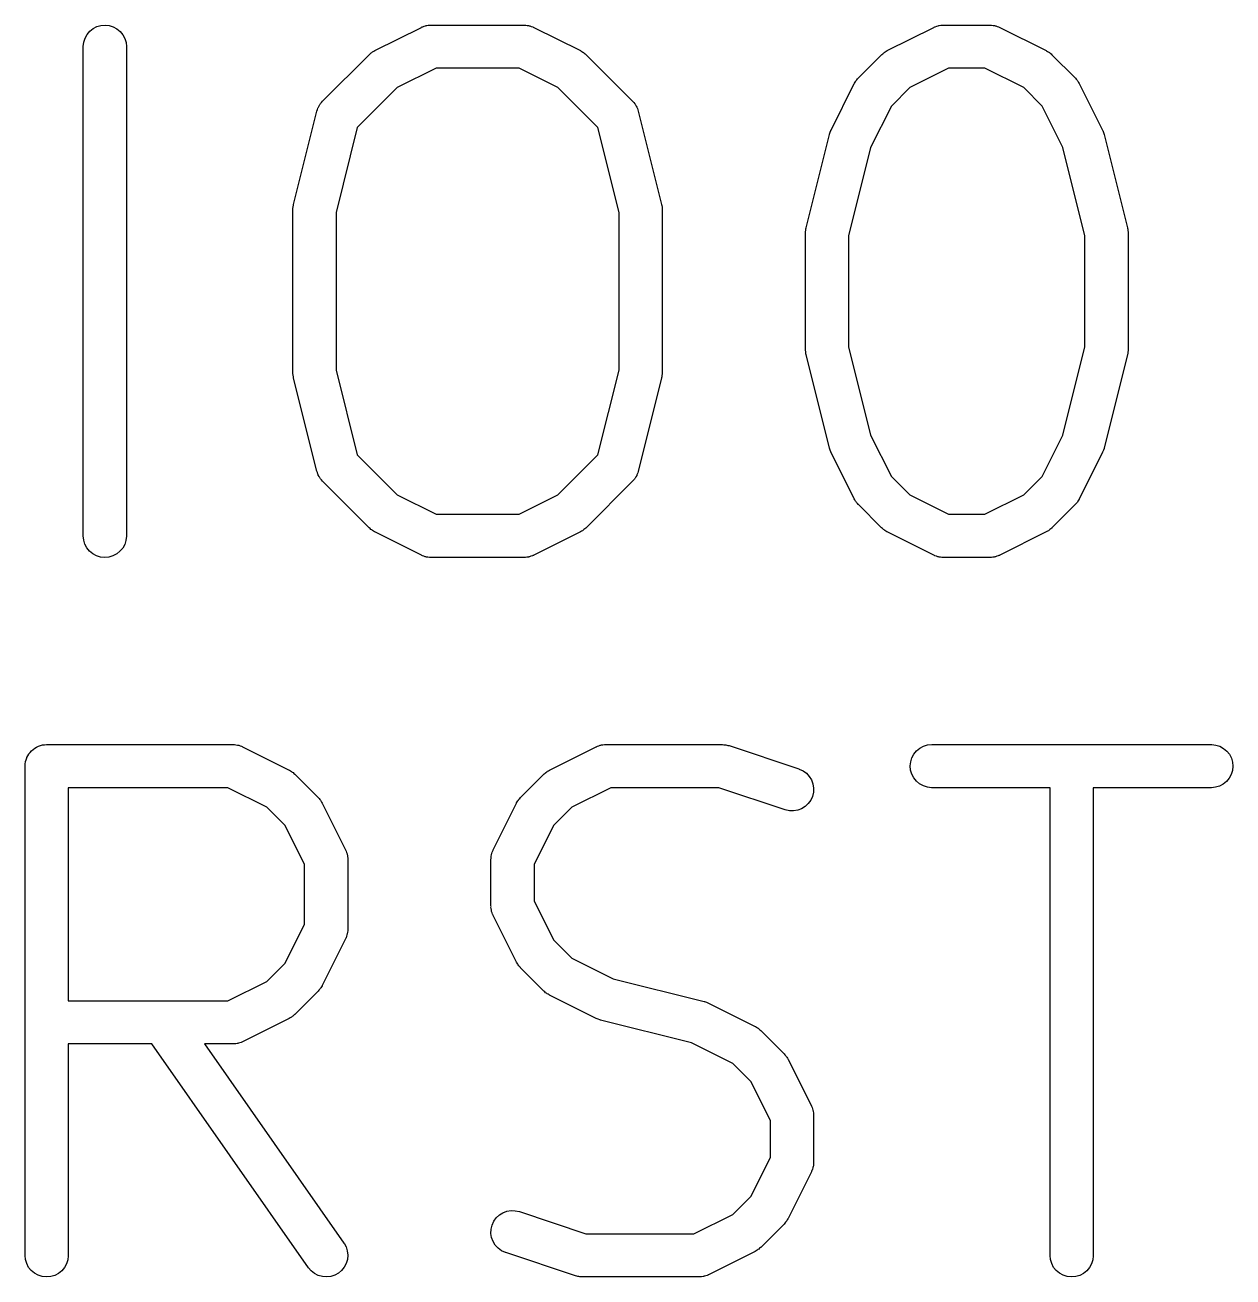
# Model space of a CAD drawing. Extents: x -1.2 to 49.3, y 2.3 to 45.6.
# Drawn here: x 20.215 to 24.412, y 16.44 to 20.79 of the extents above; entities that cross this region are included whole.
import ezdxf

# ---------------------------------------------------------------- set-up
doc = ezdxf.new("R2010")
doc.units = 0
doc.layers.add('BLACK', color=7, linetype='CONTINUOUS')

msp = doc.modelspace()

# ---------------------------------------------------------------- linework, layer by layer
at = {"layer": 'BLACK', "linetype": 'CONTINUOUS'}
for p, q in [((20.4231, 20.7445), (20.4301, 20.7573)), ((20.4301, 20.7573), (20.4395, 20.7685)), ((20.4395, 20.7685), (20.4509, 20.7777)), ((20.4509, 20.7777), (20.4639, 20.7845)), ((20.4639, 20.7845), (20.4779, 20.7886)), ((20.4779, 20.7886), (20.4925, 20.79)), ((20.4925, 20.79), (20.5071, 20.7884)), ((20.5071, 20.7884), (20.5211, 20.7841)), ((20.5211, 20.7841), (20.5339, 20.7771)), ((20.5339, 20.7771), (20.5452, 20.7678)), ((20.5452, 20.7678), (20.5545, 20.7565)), ((20.5545, 20.7565), (20.5613, 20.7435)), ((21.4299, 20.7011), (21.5918, 20.782)), ((21.5918, 20.782), (21.5927, 20.7825)), ((21.5927, 20.7825), (21.5948, 20.7833)), ((21.5948, 20.7833), (21.5968, 20.7843)), ((21.5968, 20.7843), (21.6017, 20.7858)), ((21.6017, 20.7858), (21.6065, 20.7875)), ((21.6065, 20.7875), (21.6087, 20.7879)), ((21.6087, 20.7879), (21.6108, 20.7885)), ((21.6108, 20.7885), (21.6159, 20.789)), ((21.6159, 20.789), (21.6209, 20.7898)), ((21.6209, 20.7898), (21.6231, 20.7897)), ((21.6231, 20.7897), (21.6253, 20.79)), ((21.6253, 20.79), (21.9491, 20.79)), ((21.9491, 20.79), (21.9502, 20.7899)), ((21.9502, 20.7899), (21.9524, 20.7897)), ((21.9524, 20.7897), (21.9546, 20.7898)), ((21.9546, 20.7898), (21.9596, 20.7889)), ((21.9596, 20.7889), (21.9647, 20.7883)), ((21.9647, 20.7883), (21.9668, 20.7876)), ((21.9668, 20.7876), (21.969, 20.7873)), ((21.969, 20.7873), (21.9738, 20.7854)), ((21.9738, 20.7854), (21.9787, 20.7839)), ((21.9787, 20.7839), (21.9806, 20.7828)), ((21.9806, 20.7828), (21.9827, 20.782)), ((21.9827, 20.782), (22.1446, 20.7011)), ((23.2108, 20.7011), (23.3727, 20.782)), ((23.3727, 20.782), (23.3737, 20.7825)), ((23.3737, 20.7825), (23.3758, 20.7833)), ((23.3758, 20.7833), (23.3777, 20.7843)), ((23.3777, 20.7843), (23.3826, 20.7858)), ((23.3826, 20.7858), (23.3874, 20.7875)), ((23.3874, 20.7875), (23.3896, 20.7879)), ((23.3896, 20.7879), (23.3917, 20.7885)), ((23.3917, 20.7885), (23.3968, 20.789)), ((23.3968, 20.789), (23.4019, 20.7898)), ((23.4019, 20.7898), (23.4041, 20.7897)), ((23.4041, 20.7897), (23.4063, 20.79)), ((23.4063, 20.79), (23.5682, 20.79)), ((23.5682, 20.79), (23.5692, 20.7899)), ((23.5692, 20.7899), (23.5714, 20.7897)), ((23.5714, 20.7897), (23.5736, 20.7898)), ((23.5736, 20.7898), (23.5787, 20.7889)), ((23.5787, 20.7889), (23.5838, 20.7883)), ((23.5838, 20.7883), (23.5859, 20.7876)), ((23.5859, 20.7876), (23.5881, 20.7873)), ((23.5881, 20.7873), (23.5929, 20.7854)), ((23.5929, 20.7854), (23.5977, 20.7839)), ((23.5977, 20.7839), (23.5997, 20.7828)), ((23.5997, 20.7828), (23.6017, 20.782)), ((23.6017, 20.782), (23.7636, 20.7011)), ((20.417, 20.716), (20.4186, 20.7305)), ((20.417, 20.715), (20.417, 20.716)), ((20.417, 19.015), (20.417, 20.715)), ((20.4186, 20.7305), (20.4231, 20.7445)), ((20.5613, 20.7435), (20.5656, 20.7295)), ((20.5656, 20.7295), (20.567, 20.715)), ((20.567, 20.715), (20.567, 19.015)), ((21.2485, 20.5251), (21.4104, 20.687)), ((21.4104, 20.687), (21.4111, 20.6878)), ((21.4111, 20.6878), (21.4144, 20.6904)), ((21.4144, 20.6904), (21.4175, 20.6933)), ((21.4175, 20.6933), (21.4201, 20.695)), ((21.4201, 20.695), (21.4226, 20.6969)), ((21.4226, 20.6969), (21.4263, 20.6988)), ((21.4263, 20.6988), (21.4299, 20.7011)), ((22.1446, 20.7011), (22.1455, 20.7006)), ((22.1455, 20.7006), (22.149, 20.6983)), ((22.149, 20.6983), (22.1528, 20.6963)), ((22.1528, 20.6963), (22.1552, 20.6943)), ((22.1552, 20.6943), (22.1578, 20.6926)), ((22.1578, 20.6926), (22.1608, 20.6897)), ((22.1608, 20.6897), (22.1641, 20.687)), ((22.1641, 20.687), (22.326, 20.5251)), ((23.1104, 20.6061), (23.1913, 20.687)), ((23.1913, 20.687), (23.1921, 20.6878)), ((23.1921, 20.6878), (23.1954, 20.6904)), ((23.1954, 20.6904), (23.1984, 20.6933)), ((23.1984, 20.6933), (23.2011, 20.695)), ((23.2011, 20.695), (23.2035, 20.6969)), ((23.2035, 20.6969), (23.2073, 20.6988)), ((23.2073, 20.6988), (23.2108, 20.7011)), ((23.7636, 20.7011), (23.7646, 20.7006)), ((23.7646, 20.7006), (23.7681, 20.6983)), ((23.7681, 20.6983), (23.7718, 20.6963)), ((23.7718, 20.6963), (23.7742, 20.6943)), ((23.7742, 20.6943), (23.7768, 20.6926)), ((23.7768, 20.6926), (23.7799, 20.6897)), ((23.7799, 20.6897), (23.7831, 20.687)), ((23.7831, 20.687), (23.8641, 20.6061)), ((21.643, 20.64), (21.5079, 20.5724)), ((21.9314, 20.64), (21.643, 20.64)), ((22.0666, 20.5724), (21.9314, 20.64)), ((23.424, 20.64), (23.2888, 20.5724)), ((23.5505, 20.64), (23.424, 20.64)), ((23.6857, 20.5724), (23.5505, 20.64)), ((23.0154, 20.4247), (23.0963, 20.5866)), ((23.0963, 20.5866), (23.0968, 20.5875)), ((23.0968, 20.5875), (23.0991, 20.5911)), ((23.0991, 20.5911), (23.1011, 20.5948)), ((23.1011, 20.5948), (23.1031, 20.5972)), ((23.1031, 20.5972), (23.1048, 20.5998)), ((23.1048, 20.5998), (23.1077, 20.6028)), ((23.1077, 20.6028), (23.1104, 20.6061)), ((23.8641, 20.6061), (23.8648, 20.6053)), ((23.8648, 20.6053), (23.8674, 20.602)), ((23.8674, 20.602), (23.8703, 20.599)), ((23.8703, 20.599), (23.872, 20.5963)), ((23.872, 20.5963), (23.8739, 20.5939)), ((23.8739, 20.5939), (23.8759, 20.5902)), ((23.8759, 20.5902), (23.8781, 20.5866)), ((23.8781, 20.5866), (23.9591, 20.4247)), ((21.5079, 20.5724), (21.3692, 20.4338)), ((22.2052, 20.4338), (22.0666, 20.5724)), ((23.2888, 20.5724), (23.2251, 20.5086)), ((23.7494, 20.5086), (23.6857, 20.5724)), ((21.1478, 20.1665), (21.2288, 20.4903)), ((21.2288, 20.4903), (21.229, 20.4913)), ((21.229, 20.4913), (21.2308, 20.4961)), ((21.2308, 20.4961), (21.2323, 20.5009)), ((21.2323, 20.5009), (21.2333, 20.5029)), ((21.2333, 20.5029), (21.2341, 20.505)), ((21.2341, 20.505), (21.2368, 20.5093)), ((21.2368, 20.5093), (21.2392, 20.5138)), ((21.2392, 20.5138), (21.2406, 20.5156)), ((21.2406, 20.5156), (21.2418, 20.5175)), ((21.2418, 20.5175), (21.2453, 20.5212)), ((21.2453, 20.5212), (21.2485, 20.5251)), ((22.326, 20.5251), (22.3267, 20.5244)), ((22.3267, 20.5244), (22.3299, 20.5204)), ((22.3299, 20.5204), (22.3333, 20.5166)), ((22.3333, 20.5166), (22.3344, 20.5147)), ((22.3344, 20.5147), (22.3359, 20.5129)), ((22.3359, 20.5129), (22.3382, 20.5084)), ((22.3382, 20.5084), (22.3408, 20.5041)), ((22.3408, 20.5041), (22.3416, 20.5019)), ((22.3416, 20.5019), (22.3426, 20.4999)), ((22.3426, 20.4999), (22.344, 20.4951)), ((22.344, 20.4951), (22.3457, 20.4903)), ((22.3457, 20.4903), (22.4267, 20.1665)), ((23.2251, 20.5086), (23.1532, 20.365)), ((23.8212, 20.365), (23.7494, 20.5086)), ((21.3692, 20.4338), (21.2956, 20.1391)), ((22.2789, 20.1391), (22.2052, 20.4338)), ((22.9288, 20.0855), (23.0097, 20.4093)), ((23.0097, 20.4093), (23.01, 20.4103)), ((23.01, 20.4103), (23.0101, 20.4107)), ((23.0101, 20.4107), (23.0102, 20.411)), ((23.0102, 20.411), (23.0126, 20.4175)), ((23.0126, 20.4175), (23.0151, 20.4241)), ((23.0151, 20.4241), (23.0153, 20.4244)), ((23.0153, 20.4244), (23.0154, 20.4247)), ((23.9591, 20.4247), (23.9595, 20.4237)), ((23.9595, 20.4237), (23.9597, 20.4234)), ((23.9597, 20.4234), (23.9598, 20.4231)), ((23.9598, 20.4231), (23.9622, 20.4165)), ((23.9622, 20.4165), (23.9646, 20.41)), ((23.9646, 20.41), (23.9646, 20.4097)), ((23.9646, 20.4097), (23.9648, 20.4093)), ((23.9648, 20.4093), (24.0457, 20.0855)), ((23.1532, 20.365), (23.0765, 20.0581)), ((23.898, 20.0581), (23.8212, 20.365)), ((21.1456, 20.1493), (21.1457, 20.1507)), ((21.1456, 20.1483), (21.1456, 20.1493)), ((21.1456, 19.5816), (21.1456, 20.1483)), ((21.1457, 20.152), (21.1465, 20.1579)), ((21.1457, 20.1507), (21.1457, 20.152)), ((21.1465, 20.1579), (21.1472, 20.1639)), ((21.1472, 20.1639), (21.1476, 20.1652)), ((21.1476, 20.1652), (21.1478, 20.1665)), ((22.4267, 20.1665), (22.4269, 20.1655)), ((22.4269, 20.1655), (22.4271, 20.1641)), ((22.4271, 20.1641), (22.4275, 20.1629)), ((22.4275, 20.1629), (22.4281, 20.1569)), ((22.4281, 20.1569), (22.4289, 20.151)), ((22.4289, 20.151), (22.4288, 20.1496)), ((22.4288, 20.1496), (22.4289, 20.1483)), ((22.4289, 20.1483), (22.4289, 19.5816)), ((21.2956, 20.1391), (21.2956, 19.5909)), ((22.2789, 19.5909), (22.2789, 20.1391)), ((22.9265, 20.0684), (22.9267, 20.0697)), ((22.9265, 20.0673), (22.9265, 20.0684)), ((22.9265, 19.6626), (22.9265, 20.0673)), ((22.9266, 20.071), (22.9275, 20.077)), ((22.9267, 20.0697), (22.9266, 20.071)), ((22.9275, 20.077), (22.9282, 20.0829)), ((22.9282, 20.0829), (22.9286, 20.0842)), ((22.9286, 20.0842), (22.9288, 20.0855)), ((23.0765, 20.0581), (23.0765, 19.6718)), ((23.898, 19.6718), (23.898, 20.0581)), ((24.0457, 20.0855), (24.046, 20.0845)), ((24.046, 20.0845), (24.0461, 20.0832)), ((24.0461, 20.0832), (24.0465, 20.0819)), ((24.0465, 20.0819), (24.0471, 20.0759)), ((24.0471, 20.0759), (24.0479, 20.07)), ((24.0479, 20.07), (24.0478, 20.0687)), ((24.0478, 20.0687), (24.048, 20.0673)), ((24.048, 20.0673), (24.048, 19.6626)), ((22.9267, 19.6612), (22.9265, 19.6626)), ((23.0765, 19.6718), (23.1532, 19.3649)), ((23.8212, 19.3649), (23.898, 19.6718)), ((24.048, 19.6626), (24.0479, 19.6615)), ((22.9266, 19.6599), (22.9267, 19.6612)), ((22.9274, 19.654), (22.9266, 19.6599)), ((22.928, 19.648), (22.9274, 19.654)), ((22.9283, 19.6467), (22.928, 19.648)), ((22.9285, 19.6454), (22.9283, 19.6467)), ((22.9288, 19.6444), (22.9285, 19.6454)), ((23.0097, 19.3206), (22.9288, 19.6444)), ((24.0457, 19.6444), (23.9648, 19.3206)), ((24.0459, 19.6457), (24.0457, 19.6444)), ((24.0463, 19.647), (24.0459, 19.6457)), ((24.047, 19.6529), (24.0463, 19.647)), ((24.0479, 19.6589), (24.047, 19.6529)), ((24.0479, 19.6615), (24.0478, 19.6602)), ((24.0478, 19.6602), (24.0479, 19.6589)), ((21.1457, 19.5803), (21.1456, 19.5816)), ((21.1456, 19.579), (21.1457, 19.5803)), ((21.1464, 19.573), (21.1456, 19.579)), ((21.2956, 19.5909), (21.3692, 19.2962)), ((22.2052, 19.2962), (22.2789, 19.5909)), ((22.4288, 19.5779), (22.4279, 19.572)), ((22.4289, 19.5806), (22.4287, 19.5792)), ((22.4287, 19.5792), (22.4288, 19.5779)), ((22.4289, 19.5816), (22.4289, 19.5806)), ((21.147, 19.5671), (21.1464, 19.573)), ((21.1474, 19.5658), (21.147, 19.5671)), ((21.1476, 19.5644), (21.1474, 19.5658)), ((21.1478, 19.5634), (21.1476, 19.5644)), ((21.2288, 19.2396), (21.1478, 19.5634)), ((22.4267, 19.5634), (22.3457, 19.2396)), ((22.4269, 19.5648), (22.4267, 19.5634)), ((22.4273, 19.566), (22.4269, 19.5648)), ((22.4279, 19.572), (22.4273, 19.566)), ((23.1532, 19.3649), (23.2251, 19.2213)), ((23.7494, 19.2213), (23.8212, 19.3649)), ((23.0098, 19.3202), (23.0097, 19.3206)), ((23.0099, 19.3199), (23.0098, 19.3202)), ((23.0123, 19.3134), (23.0099, 19.3199)), ((23.9643, 19.3189), (23.9618, 19.3124)), ((23.9644, 19.3192), (23.9643, 19.3189)), ((23.9645, 19.3196), (23.9644, 19.3192)), ((23.9648, 19.3206), (23.9645, 19.3196)), ((21.3692, 19.2962), (21.5079, 19.1575)), ((22.0666, 19.1575), (22.2052, 19.2962)), ((23.0146, 19.3068), (23.0123, 19.3134)), ((23.0148, 19.3065), (23.0146, 19.3068)), ((23.0149, 19.3062), (23.0148, 19.3065)), ((23.0154, 19.3052), (23.0149, 19.3062)), ((23.0963, 19.1433), (23.0154, 19.3052)), ((23.9591, 19.3052), (23.8781, 19.1433)), ((23.9592, 19.3055), (23.9591, 19.3052)), ((23.9594, 19.3058), (23.9592, 19.3055)), ((23.9618, 19.3124), (23.9594, 19.3058)), ((21.2305, 19.2348), (21.2288, 19.2396)), ((21.2319, 19.23), (21.2305, 19.2348)), ((21.2329, 19.228), (21.2319, 19.23)), ((21.2337, 19.2258), (21.2329, 19.228)), ((22.3411, 19.227), (22.3403, 19.2249)), ((22.3422, 19.229), (22.3411, 19.227)), ((22.3437, 19.2338), (22.3422, 19.229)), ((22.3455, 19.2386), (22.3437, 19.2338)), ((22.3457, 19.2396), (22.3455, 19.2386)), ((21.2363, 19.2215), (21.2337, 19.2258)), ((21.2386, 19.217), (21.2363, 19.2215)), ((21.24, 19.2152), (21.2386, 19.217)), ((21.2412, 19.2133), (21.24, 19.2152)), ((21.2446, 19.2095), (21.2412, 19.2133)), ((21.2478, 19.2055), (21.2446, 19.2095)), ((21.2485, 19.2048), (21.2478, 19.2055)), ((21.4104, 19.0429), (21.2485, 19.2048)), ((22.326, 19.2048), (22.1641, 19.0429)), ((22.3292, 19.2087), (22.326, 19.2048)), ((22.3327, 19.2124), (22.3292, 19.2087)), ((22.3338, 19.2143), (22.3327, 19.2124)), ((22.3353, 19.2161), (22.3338, 19.2143)), ((22.3377, 19.2206), (22.3353, 19.2161)), ((22.3403, 19.2249), (22.3377, 19.2206)), ((23.2251, 19.2213), (23.2888, 19.1575)), ((23.6857, 19.1575), (23.7494, 19.2213)), ((21.5079, 19.1575), (21.643, 19.09)), ((21.9314, 19.09), (22.0666, 19.1575)), ((23.0986, 19.1397), (23.0963, 19.1433)), ((23.2888, 19.1575), (23.424, 19.09)), ((23.5505, 19.09), (23.6857, 19.1575)), ((23.8777, 19.1424), (23.8754, 19.1389)), ((23.8781, 19.1433), (23.8777, 19.1424)), ((23.1005, 19.136), (23.0986, 19.1397)), ((23.1025, 19.1336), (23.1005, 19.136)), ((23.1041, 19.1309), (23.1025, 19.1336)), ((23.107, 19.1279), (23.1041, 19.1309)), ((23.1097, 19.1246), (23.107, 19.1279)), ((23.1104, 19.1238), (23.1097, 19.1246)), ((23.1913, 19.0429), (23.1104, 19.1238)), ((23.8641, 19.1238), (23.7831, 19.0429)), ((23.8668, 19.1271), (23.8641, 19.1238)), ((23.8697, 19.1301), (23.8668, 19.1271)), ((23.8714, 19.1327), (23.8697, 19.1301)), ((23.8734, 19.1351), (23.8714, 19.1327)), ((23.8754, 19.1389), (23.8734, 19.1351)), ((21.643, 19.09), (21.9314, 19.09)), ((23.424, 19.09), (23.5505, 19.09)), ((20.4184, 19.0004), (20.417, 19.015)), ((20.567, 19.0139), (20.5654, 18.9994)), ((20.567, 19.015), (20.567, 19.0139)), ((21.4137, 19.0402), (21.4104, 19.0429)), ((21.4167, 19.0373), (21.4137, 19.0402)), ((21.4193, 19.0356), (21.4167, 19.0373)), ((21.4217, 19.0336), (21.4193, 19.0356)), ((21.4254, 19.0316), (21.4217, 19.0336)), ((21.429, 19.0293), (21.4254, 19.0316)), ((21.4299, 19.0288), (21.429, 19.0293)), ((21.5918, 18.9479), (21.4299, 19.0288)), ((22.1446, 19.0288), (21.9827, 18.9479)), ((22.1482, 19.0311), (22.1446, 19.0288)), ((22.1519, 19.033), (22.1482, 19.0311)), ((22.1543, 19.035), (22.1519, 19.033)), ((22.157, 19.0366), (22.1543, 19.035)), ((22.16, 19.0395), (22.157, 19.0366)), ((22.1633, 19.0421), (22.16, 19.0395)), ((22.1641, 19.0429), (22.1633, 19.0421)), ((23.1946, 19.0402), (23.1913, 19.0429)), ((23.1976, 19.0373), (23.1946, 19.0402)), ((23.2002, 19.0356), (23.1976, 19.0373)), ((23.2027, 19.0336), (23.2002, 19.0356)), ((23.2064, 19.0316), (23.2027, 19.0336)), ((23.2099, 19.0293), (23.2064, 19.0316)), ((23.2108, 19.0288), (23.2099, 19.0293)), ((23.3727, 18.9479), (23.2108, 19.0288)), ((23.7636, 19.0288), (23.6017, 18.9479)), ((23.7672, 19.0311), (23.7636, 19.0288)), ((23.7709, 19.033), (23.7672, 19.0311)), ((23.7734, 19.035), (23.7709, 19.033)), ((23.776, 19.0366), (23.7734, 19.035)), ((23.7791, 19.0395), (23.776, 19.0366)), ((23.7824, 19.0421), (23.7791, 19.0395)), ((23.7831, 19.0429), (23.7824, 19.0421)), ((20.4227, 18.9864), (20.4184, 19.0004)), ((20.4295, 18.9734), (20.4227, 18.9864)), ((20.4388, 18.9621), (20.4295, 18.9734)), ((20.5539, 18.9726), (20.5445, 18.9614)), ((20.5609, 18.9854), (20.5539, 18.9726)), ((20.5654, 18.9994), (20.5609, 18.9854)), ((20.4501, 18.9528), (20.4388, 18.9621)), ((20.4629, 18.9458), (20.4501, 18.9528)), ((20.4769, 18.9415), (20.4629, 18.9458)), ((20.4915, 18.94), (20.4769, 18.9415)), ((20.5061, 18.9413), (20.4915, 18.94)), ((20.5201, 18.9454), (20.5061, 18.9413)), ((20.5331, 18.9522), (20.5201, 18.9454)), ((20.5445, 18.9614), (20.5331, 18.9522)), ((21.5939, 18.9471), (21.5918, 18.9479)), ((21.5958, 18.946), (21.5939, 18.9471)), ((21.6007, 18.9445), (21.5958, 18.946)), ((21.6055, 18.9426), (21.6007, 18.9445)), ((21.6076, 18.9423), (21.6055, 18.9426)), ((21.6097, 18.9416), (21.6076, 18.9423)), ((21.6148, 18.941), (21.6097, 18.9416)), ((21.6199, 18.9402), (21.6148, 18.941)), ((21.6221, 18.9402), (21.6199, 18.9402)), ((21.6243, 18.94), (21.6221, 18.9402)), ((21.6253, 18.94), (21.6243, 18.94)), ((21.9491, 18.94), (21.6253, 18.94)), ((21.9513, 18.9402), (21.9491, 18.94)), ((21.9535, 18.9401), (21.9513, 18.9402)), ((21.9586, 18.9409), (21.9535, 18.9401)), ((21.9637, 18.9414), (21.9586, 18.9409)), ((21.9658, 18.942), (21.9637, 18.9414)), ((21.968, 18.9424), (21.9658, 18.942)), ((21.9728, 18.9441), (21.968, 18.9424)), ((21.9777, 18.9456), (21.9728, 18.9441)), ((21.9797, 18.9466), (21.9777, 18.9456)), ((21.9817, 18.9474), (21.9797, 18.9466)), ((21.9827, 18.9479), (21.9817, 18.9474)), ((23.3748, 18.9471), (23.3727, 18.9479)), ((23.3767, 18.946), (23.3748, 18.9471)), ((23.3816, 18.9445), (23.3767, 18.946)), ((23.3864, 18.9426), (23.3816, 18.9445)), ((23.3886, 18.9423), (23.3864, 18.9426)), ((23.3907, 18.9416), (23.3886, 18.9423)), ((23.3958, 18.941), (23.3907, 18.9416)), ((23.4008, 18.9402), (23.3958, 18.941)), ((23.403, 18.9402), (23.4008, 18.9402)), ((23.4052, 18.94), (23.403, 18.9402)), ((23.4063, 18.94), (23.4052, 18.94)), ((23.5682, 18.94), (23.4063, 18.94)), ((23.5704, 18.9402), (23.5682, 18.94)), ((23.5726, 18.9401), (23.5704, 18.9402)), ((23.5777, 18.9409), (23.5726, 18.9401)), ((23.5828, 18.9414), (23.5777, 18.9409)), ((23.5849, 18.942), (23.5828, 18.9414)), ((23.5871, 18.9424), (23.5849, 18.942)), ((23.5919, 18.9441), (23.5871, 18.9424)), ((23.5968, 18.9456), (23.5919, 18.9441)), ((23.5987, 18.9466), (23.5968, 18.9456)), ((23.6008, 18.9474), (23.5987, 18.9466)), ((23.6017, 18.9479), (23.6008, 18.9474)), ((20.2371, 18.2685), (20.2426, 18.2729)), ((20.2426, 18.2729), (20.2481, 18.2774)), ((20.2481, 18.2774), (20.2483, 18.2775)), ((20.2483, 18.2775), (20.2486, 18.2777)), ((20.2486, 18.2777), (20.2548, 18.281)), ((20.2548, 18.281), (20.261, 18.2843)), ((20.261, 18.2843), (20.2613, 18.2844)), ((20.2613, 18.2844), (20.2615, 18.2845)), ((20.2615, 18.2845), (20.2683, 18.2865)), ((20.2683, 18.2865), (20.2751, 18.2885)), ((20.2751, 18.2885), (20.2753, 18.2886)), ((20.2753, 18.2886), (20.2756, 18.2886)), ((20.2756, 18.2886), (20.2826, 18.2893)), ((20.2826, 18.2893), (20.2896, 18.29)), ((20.2896, 18.29), (20.9372, 18.29)), ((20.9372, 18.29), (20.9383, 18.2899)), ((20.9383, 18.2899), (20.9405, 18.2897)), ((20.9405, 18.2897), (20.9427, 18.2898)), ((20.9427, 18.2898), (20.9477, 18.2889)), ((20.9477, 18.2889), (20.9528, 18.2883)), ((20.9528, 18.2883), (20.9549, 18.2876)), ((20.9549, 18.2876), (20.9571, 18.2873)), ((20.9571, 18.2873), (20.9619, 18.2854)), ((20.9619, 18.2854), (20.9668, 18.2839)), ((20.9668, 18.2839), (20.9687, 18.2828)), ((20.9687, 18.2828), (20.9708, 18.282)), ((20.9708, 18.282), (21.1327, 18.2011)), ((22.037, 18.2011), (22.1989, 18.282)), ((22.1989, 18.282), (22.1999, 18.2825)), ((22.1999, 18.2825), (22.2019, 18.2833)), ((22.2019, 18.2833), (22.2039, 18.2843)), ((22.2039, 18.2843), (22.2088, 18.2858)), ((22.2088, 18.2858), (22.2136, 18.2875)), ((22.2136, 18.2875), (22.2158, 18.2879)), ((22.2158, 18.2879), (22.2179, 18.2885)), ((22.2179, 18.2885), (22.223, 18.289)), ((22.223, 18.289), (22.2281, 18.2898)), ((22.2281, 18.2898), (22.2303, 18.2897)), ((22.2303, 18.2897), (22.2325, 18.29)), ((22.2325, 18.29), (22.6372, 18.29)), ((22.6372, 18.29), (22.6383, 18.2899)), ((22.6383, 18.2899), (22.6425, 18.2895)), ((22.6425, 18.2895), (22.6467, 18.2894)), ((22.6467, 18.2894), (22.6497, 18.2887)), ((22.6497, 18.2887), (22.6528, 18.2883)), ((22.6528, 18.2883), (22.6568, 18.287)), ((22.6568, 18.287), (22.661, 18.2861)), ((22.661, 18.2861), (22.9038, 18.2052)), ((23.313, 18.2682), (23.3243, 18.2774)), ((23.3243, 18.2774), (23.3372, 18.2843)), ((23.3372, 18.2843), (23.3512, 18.2885)), ((23.3512, 18.2885), (23.3658, 18.29)), ((23.3658, 18.29), (24.3372, 18.29)), ((24.3372, 18.29), (24.3383, 18.2899)), ((24.3383, 18.2899), (24.3528, 18.2883)), ((24.3528, 18.2883), (24.3668, 18.2839)), ((24.3668, 18.2839), (24.3796, 18.2768)), ((24.3796, 18.2768), (24.3908, 18.2674)), ((20.2154, 18.2231), (20.2162, 18.23)), ((20.2162, 18.2303), (20.2163, 18.2305)), ((20.2162, 18.23), (20.2162, 18.2303)), ((20.2163, 18.2305), (20.2184, 18.2372)), ((20.2184, 18.2372), (20.2205, 18.244)), ((20.2205, 18.244), (20.2206, 18.2442)), ((20.2206, 18.2442), (20.2207, 18.2445)), ((20.2207, 18.2445), (20.2241, 18.2507)), ((20.2241, 18.2507), (20.2274, 18.2569)), ((20.2274, 18.2569), (20.2276, 18.2571)), ((20.2276, 18.2571), (20.2277, 18.2573)), ((20.2277, 18.2573), (20.2323, 18.2628)), ((20.2323, 18.2628), (20.2368, 18.2682)), ((20.2368, 18.2682), (20.237, 18.2683)), ((20.237, 18.2683), (20.2371, 18.2685)), ((23.2908, 18.2155), (23.2923, 18.23)), ((23.2923, 18.23), (23.2967, 18.244)), ((23.2967, 18.244), (23.3036, 18.2569)), ((23.3036, 18.2569), (23.313, 18.2682)), ((24.3908, 18.2674), (24.4, 18.256)), ((24.4, 18.256), (24.4068, 18.243)), ((24.4068, 18.243), (24.4109, 18.229)), ((24.4109, 18.229), (24.4122, 18.2144)), ((20.2146, 18.216), (20.2154, 18.2231)), ((20.2146, 18.2155), (20.2146, 18.216)), ((20.2146, 18.215), (20.2146, 18.2155)), ((20.2146, 18.2155), (20.2146, 18.2155)), ((20.2146, 18.2155), (20.2146, 18.2155)), ((20.2146, 16.515), (20.2146, 18.215)), ((21.1327, 18.2011), (21.1336, 18.2006)), ((21.1336, 18.2006), (21.1371, 18.1983)), ((21.1371, 18.1983), (21.1409, 18.1963)), ((21.1409, 18.1963), (21.1433, 18.1943)), ((21.1433, 18.1943), (21.1459, 18.1926)), ((21.1459, 18.1926), (21.1489, 18.1897)), ((21.1489, 18.1897), (21.1522, 18.187)), ((21.1522, 18.187), (21.2331, 18.1061)), ((21.9366, 18.1061), (22.0175, 18.187)), ((22.0175, 18.187), (22.0183, 18.1878)), ((22.0183, 18.1878), (22.0216, 18.1904)), ((22.0216, 18.1904), (22.0246, 18.1933)), ((22.0246, 18.1933), (22.0273, 18.195)), ((22.0273, 18.195), (22.0297, 18.1969)), ((22.0297, 18.1969), (22.0335, 18.1988)), ((22.0335, 18.1988), (22.037, 18.2011)), ((22.9038, 18.2052), (22.9048, 18.2048)), ((22.9048, 18.2048), (22.9181, 18.1987)), ((22.9181, 18.1987), (22.9299, 18.1901)), ((22.9299, 18.1901), (22.9399, 18.1793)), ((23.2921, 18.2009), (23.2908, 18.2155)), ((23.2963, 18.1869), (23.2921, 18.2009)), ((23.3031, 18.1739), (23.2963, 18.1869)), ((24.4064, 18.1859), (24.3994, 18.173)), ((24.4107, 18.1999), (24.4064, 18.1859)), ((24.4122, 18.2144), (24.4107, 18.1999)), ((20.3646, 18.14), (20.3646, 17.3995)), ((20.9195, 18.14), (20.3646, 18.14)), ((21.0547, 18.0724), (20.9195, 18.14)), ((22.2502, 18.14), (22.115, 18.0724)), ((22.6251, 18.14), (22.2502, 18.14)), ((22.8564, 18.0628), (22.6251, 18.14)), ((22.9399, 18.1793), (22.9475, 18.1668)), ((22.9475, 18.1668), (22.9526, 18.1531)), ((22.9526, 18.1531), (22.955, 18.1387)), ((23.3122, 18.1625), (23.3031, 18.1739)), ((23.3234, 18.1531), (23.3122, 18.1625)), ((23.3363, 18.146), (23.3234, 18.1531)), ((23.3502, 18.1416), (23.3363, 18.146)), ((23.3648, 18.14), (23.3502, 18.1416)), ((23.3658, 18.14), (23.3648, 18.14)), ((23.7765, 18.14), (23.3658, 18.14)), ((23.7765, 16.515), (23.7765, 18.14)), ((24.3372, 18.14), (23.9265, 18.14)), ((23.9265, 18.14), (23.9265, 16.515)), ((24.3518, 18.1414), (24.3372, 18.14)), ((24.3658, 18.1456), (24.3518, 18.1414)), ((24.3787, 18.1525), (24.3658, 18.1456)), ((24.3901, 18.1617), (24.3787, 18.1525)), ((24.3994, 18.173), (24.3901, 18.1617)), ((21.2331, 18.1061), (21.2339, 18.1053)), ((21.2339, 18.1053), (21.2365, 18.102)), ((21.2365, 18.102), (21.2394, 18.099)), ((21.2394, 18.099), (21.241, 18.0963)), ((21.241, 18.0963), (21.243, 18.0939)), ((21.9273, 18.0948), (21.9293, 18.0972)), ((21.9293, 18.0972), (21.931, 18.0998)), ((21.931, 18.0998), (21.9339, 18.1028)), ((21.9339, 18.1028), (21.9366, 18.1061)), ((22.945, 18.0965), (22.9365, 18.0846)), ((22.9511, 18.1098), (22.945, 18.0965)), ((22.9544, 18.124), (22.9511, 18.1098)), ((22.955, 18.1387), (22.9544, 18.124)), ((21.1185, 18.0086), (21.0547, 18.0724)), ((21.243, 18.0939), (21.2449, 18.0902)), ((21.2449, 18.0902), (21.2472, 18.0866)), ((21.2472, 18.0866), (21.3281, 17.9247)), ((21.8416, 17.9247), (21.9225, 18.0866)), ((21.9225, 18.0866), (21.923, 18.0875)), ((21.923, 18.0875), (21.9253, 18.0911)), ((21.9253, 18.0911), (21.9273, 18.0948)), ((22.115, 18.0724), (22.0513, 18.0086)), ((22.8706, 18.0596), (22.8564, 18.0628)), ((22.8853, 18.0592), (22.8706, 18.0596)), ((22.8997, 18.0616), (22.8853, 18.0592)), ((22.9134, 18.0668), (22.8997, 18.0616)), ((22.9258, 18.0746), (22.9134, 18.0668)), ((22.9365, 18.0846), (22.9258, 18.0746)), ((21.186, 17.8734), (21.1185, 18.0086)), ((22.0513, 18.0086), (21.9837, 17.8734)), ((21.3281, 17.9247), (21.3286, 17.9237)), ((21.3286, 17.9237), (21.3294, 17.9217)), ((21.8397, 17.9207), (21.8408, 17.9226)), ((21.8408, 17.9226), (21.8416, 17.9247)), ((21.3294, 17.9217), (21.3304, 17.9197)), ((21.3304, 17.9197), (21.3319, 17.9148)), ((21.3319, 17.9148), (21.3336, 17.91)), ((21.3336, 17.91), (21.334, 17.9078)), ((21.334, 17.9078), (21.3346, 17.9057)), ((21.3346, 17.9057), (21.3351, 17.9006)), ((21.3351, 17.9006), (21.3359, 17.8955)), ((21.3359, 17.8955), (21.3358, 17.8933)), ((21.3358, 17.8933), (21.336, 17.8911)), ((21.336, 17.8911), (21.336, 17.6483)), ((21.8337, 17.8922), (21.8339, 17.8944)), ((21.8337, 17.8911), (21.8337, 17.8922)), ((21.8337, 17.7292), (21.8337, 17.8911)), ((21.8339, 17.8966), (21.8347, 17.9016)), ((21.8339, 17.8944), (21.8339, 17.8966)), ((21.8347, 17.9016), (21.8353, 17.9067)), ((21.8353, 17.9067), (21.836, 17.9088)), ((21.836, 17.9088), (21.8363, 17.911)), ((21.8363, 17.911), (21.8382, 17.9158)), ((21.8382, 17.9158), (21.8397, 17.9207)), ((21.186, 17.666), (21.186, 17.8734)), ((21.9837, 17.8734), (21.9837, 17.7469)), ((21.8339, 17.727), (21.8337, 17.7292)), ((21.8338, 17.7248), (21.8339, 17.727)), ((21.8346, 17.7198), (21.8338, 17.7248)), ((21.8351, 17.7147), (21.8346, 17.7198)), ((21.8357, 17.7126), (21.8351, 17.7147)), ((21.8361, 17.7104), (21.8357, 17.7126)), ((21.8378, 17.7056), (21.8361, 17.7104)), ((21.8393, 17.7007), (21.8378, 17.7056)), ((21.9837, 17.7469), (22.0513, 17.6118)), ((21.1185, 17.5308), (21.186, 17.666)), ((21.8404, 17.6987), (21.8393, 17.7007)), ((21.8411, 17.6966), (21.8404, 17.6987)), ((21.8416, 17.6957), (21.8411, 17.6966)), ((21.9225, 17.5338), (21.8416, 17.6957)), ((21.33, 17.6187), (21.3289, 17.6168)), ((21.3315, 17.6236), (21.33, 17.6187)), ((21.3334, 17.6284), (21.3315, 17.6236)), ((21.3337, 17.6306), (21.3334, 17.6284)), ((21.3344, 17.6327), (21.3337, 17.6306)), ((21.335, 17.6378), (21.3344, 17.6327)), ((21.3358, 17.6428), (21.335, 17.6378)), ((21.336, 17.6472), (21.3358, 17.645)), ((21.3358, 17.645), (21.3358, 17.6428)), ((21.336, 17.6483), (21.336, 17.6472)), ((21.3281, 17.6147), (21.2472, 17.4528)), ((21.3289, 17.6168), (21.3281, 17.6147)), ((22.0513, 17.6118), (22.115, 17.548)), ((21.0547, 17.4671), (21.1185, 17.5308)), ((21.9248, 17.5302), (21.9225, 17.5338)), ((22.115, 17.548), (22.2587, 17.4762)), ((21.9267, 17.5265), (21.9248, 17.5302)), ((21.9287, 17.524), (21.9267, 17.5265)), ((21.9303, 17.5214), (21.9287, 17.524)), ((21.9332, 17.5183), (21.9303, 17.5214)), ((21.9358, 17.515), (21.9332, 17.5183)), ((21.9366, 17.5143), (21.9358, 17.515)), ((22.0175, 17.4333), (21.9366, 17.5143)), ((20.9195, 17.3995), (21.0547, 17.4671)), ((21.2424, 17.4447), (21.2404, 17.4422)), ((21.2444, 17.4484), (21.2424, 17.4447)), ((21.2467, 17.4519), (21.2444, 17.4484)), ((21.2472, 17.4528), (21.2467, 17.4519)), ((22.2587, 17.4762), (22.5745, 17.3972)), ((21.2331, 17.4333), (21.1522, 17.3524)), ((21.2358, 17.4366), (21.2331, 17.4333)), ((21.2387, 17.4396), (21.2358, 17.4366)), ((21.2404, 17.4422), (21.2387, 17.4396)), ((22.0208, 17.4307), (22.0175, 17.4333)), ((22.0238, 17.4277), (22.0208, 17.4307)), ((22.0264, 17.426), (22.0238, 17.4277)), ((22.0288, 17.4241), (22.0264, 17.426)), ((22.0326, 17.4221), (22.0288, 17.4241)), ((22.0361, 17.4198), (22.0326, 17.4221)), ((22.037, 17.4193), (22.0361, 17.4198)), ((22.1989, 17.3383), (22.037, 17.4193)), ((20.3646, 17.3995), (20.9195, 17.3995)), ((22.5745, 17.3972), (22.5755, 17.397)), ((22.5755, 17.397), (22.5758, 17.3969)), ((22.5758, 17.3969), (22.5762, 17.3968)), ((22.5762, 17.3968), (22.5827, 17.3943)), ((22.5827, 17.3943), (22.5892, 17.3919)), ((22.5892, 17.3919), (22.5895, 17.3917)), ((22.5895, 17.3917), (22.5898, 17.3916)), ((22.5898, 17.3916), (22.7517, 17.3106)), ((21.1327, 17.3383), (20.9708, 17.2574)), ((21.1363, 17.3406), (21.1327, 17.3383)), ((21.14, 17.3425), (21.1363, 17.3406)), ((21.1424, 17.3445), (21.14, 17.3425)), ((21.1451, 17.3461), (21.1424, 17.3445)), ((21.1481, 17.349), (21.1451, 17.3461)), ((21.1514, 17.3517), (21.1481, 17.349)), ((21.1522, 17.3524), (21.1514, 17.3517)), ((22.1993, 17.3382), (22.1989, 17.3383)), ((22.1996, 17.338), (22.1993, 17.3382)), ((22.2061, 17.3356), (22.1996, 17.338)), ((22.2126, 17.3331), (22.2061, 17.3356)), ((22.2129, 17.3331), (22.2126, 17.3331)), ((22.2133, 17.3329), (22.2129, 17.3331)), ((22.2143, 17.3327), (22.2133, 17.3329)), ((22.5301, 17.2537), (22.2143, 17.3327)), ((22.7517, 17.3106), (22.7527, 17.3101)), ((22.7527, 17.3101), (22.7562, 17.3078)), ((22.7562, 17.3078), (22.7599, 17.3058)), ((22.7599, 17.3058), (22.7623, 17.3039)), ((22.7623, 17.3039), (22.7649, 17.3022)), ((22.7649, 17.3022), (22.768, 17.2992)), ((22.768, 17.2992), (22.7712, 17.2966)), ((22.7712, 17.2966), (22.8522, 17.2156)), ((20.6553, 17.2495), (20.3646, 17.2495)), ((20.3646, 17.2495), (20.3646, 16.515)), ((21.1996, 16.4719), (20.6553, 17.2495)), ((20.9372, 17.2495), (20.8384, 17.2495)), ((20.8384, 17.2495), (21.3225, 16.558)), ((20.9394, 17.2497), (20.9372, 17.2495)), ((20.9416, 17.2496), (20.9394, 17.2497)), ((20.9467, 17.2504), (20.9416, 17.2496)), ((20.9518, 17.2509), (20.9467, 17.2504)), ((20.9539, 17.2515), (20.9518, 17.2509)), ((20.9561, 17.2519), (20.9539, 17.2515)), ((20.9609, 17.2537), (20.9561, 17.2519)), ((20.9658, 17.2551), (20.9609, 17.2537)), ((20.9678, 17.2562), (20.9658, 17.2551)), ((20.9698, 17.2569), (20.9678, 17.2562)), ((20.9708, 17.2574), (20.9698, 17.2569)), ((22.6738, 17.1819), (22.5301, 17.2537)), ((22.8522, 17.2156), (22.8529, 17.2149)), ((22.8529, 17.2149), (22.8555, 17.2116)), ((22.8555, 17.2116), (22.8584, 17.2085)), ((22.8584, 17.2085), (22.8601, 17.2059)), ((22.8601, 17.2059), (22.862, 17.2034)), ((22.862, 17.2034), (22.864, 17.1997)), ((22.864, 17.1997), (22.8662, 17.1961)), ((22.8662, 17.1961), (22.9472, 17.0342)), ((22.7375, 17.1181), (22.6738, 17.1819)), ((22.8051, 16.983), (22.7375, 17.1181)), ((22.9472, 17.0342), (22.9476, 17.0333)), ((22.9476, 17.0333), (22.9484, 17.0312)), ((22.9484, 17.0312), (22.9494, 17.0292)), ((22.9494, 17.0292), (22.9509, 17.0243)), ((22.9509, 17.0243), (22.9527, 17.0195)), ((22.9527, 17.0195), (22.953, 17.0173)), ((22.953, 17.0173), (22.9537, 17.0152)), ((22.9537, 17.0152), (22.9542, 17.0101)), ((22.9542, 17.0101), (22.955, 17.0051)), ((22.8051, 16.8565), (22.8051, 16.983)), ((22.955, 17.0051), (22.9549, 17.0029)), ((22.9549, 17.0029), (22.9551, 17.0007)), ((22.9551, 17.0007), (22.9551, 16.8388)), ((22.7375, 16.7213), (22.8051, 16.8565)), ((22.9551, 16.8377), (22.9548, 16.8355)), ((22.9548, 16.8355), (22.9549, 16.8333)), ((22.9551, 16.8388), (22.9551, 16.8377)), ((22.9472, 16.8052), (22.8662, 16.6433)), ((22.948, 16.8073), (22.9472, 16.8052)), ((22.949, 16.8092), (22.948, 16.8073)), ((22.9506, 16.8141), (22.949, 16.8092)), ((22.9524, 16.8189), (22.9506, 16.8141)), ((22.9528, 16.8211), (22.9524, 16.8189)), ((22.9535, 16.8232), (22.9528, 16.8211)), ((22.954, 16.8283), (22.9535, 16.8232)), ((22.9549, 16.8333), (22.954, 16.8283)), ((22.6738, 16.6575), (22.7375, 16.7213)), ((21.8629, 16.6554), (21.8754, 16.6631)), ((21.8754, 16.6631), (21.889, 16.6683)), ((21.889, 16.6683), (21.9035, 16.6707)), ((21.9035, 16.6707), (21.9181, 16.6703)), ((21.9181, 16.6703), (21.9324, 16.6671)), ((21.9324, 16.6671), (22.1637, 16.59)), ((21.8343, 16.6059), (21.8377, 16.6201)), ((21.8377, 16.6201), (21.8437, 16.6334)), ((21.8437, 16.6334), (21.8523, 16.6453)), ((21.8523, 16.6453), (21.8629, 16.6554)), ((22.5386, 16.59), (22.6738, 16.6575)), ((22.8522, 16.6238), (22.7712, 16.5429)), ((22.8549, 16.6271), (22.8522, 16.6238)), ((22.8578, 16.6301), (22.8549, 16.6271)), ((22.8595, 16.6327), (22.8578, 16.6301)), ((22.8615, 16.6351), (22.8595, 16.6327)), ((22.8635, 16.6389), (22.8615, 16.6351)), ((22.8657, 16.6424), (22.8635, 16.6389)), ((22.8662, 16.6433), (22.8657, 16.6424)), ((21.8338, 16.5912), (21.8343, 16.6059)), ((21.8361, 16.5768), (21.8338, 16.5912)), ((21.8412, 16.5631), (21.8361, 16.5768)), ((22.1637, 16.59), (22.5386, 16.59)), ((21.3225, 16.558), (21.3231, 16.5571)), ((21.3231, 16.5571), (21.3301, 16.5442)), ((21.3301, 16.5442), (21.3345, 16.5303)), ((21.3345, 16.5303), (21.336, 16.5157)), ((21.8489, 16.5506), (21.8412, 16.5631)), ((21.8588, 16.5399), (21.8489, 16.5506)), ((21.8707, 16.5312), (21.8588, 16.5399)), ((21.884, 16.5251), (21.8707, 16.5312)), ((22.7553, 16.5311), (22.7517, 16.5288)), ((22.759, 16.533), (22.7553, 16.5311)), ((22.7615, 16.535), (22.759, 16.533)), ((22.7641, 16.5366), (22.7615, 16.535)), ((22.7672, 16.5395), (22.7641, 16.5366)), ((22.7705, 16.5421), (22.7672, 16.5395)), ((22.7712, 16.5429), (22.7705, 16.5421)), ((20.216, 16.5004), (20.2146, 16.515)), ((20.2203, 16.4864), (20.216, 16.5004)), ((20.363, 16.4994), (20.3586, 16.4854)), ((20.3646, 16.5139), (20.363, 16.4994)), ((20.3646, 16.515), (20.3646, 16.5139)), ((21.3307, 16.4871), (21.3239, 16.4741)), ((21.3348, 16.5011), (21.3307, 16.4871)), ((21.336, 16.5157), (21.3348, 16.5011)), ((21.8849, 16.5248), (21.884, 16.5251)), ((22.1278, 16.4438), (21.8849, 16.5248)), ((22.7517, 16.5288), (22.5898, 16.4479)), ((23.778, 16.5004), (23.7765, 16.515)), ((23.7822, 16.4864), (23.778, 16.5004)), ((23.9249, 16.4994), (23.9205, 16.4854)), ((23.9265, 16.5139), (23.9249, 16.4994)), ((23.9265, 16.515), (23.9265, 16.5139)), ((20.2271, 16.4734), (20.2203, 16.4864)), ((20.2364, 16.4621), (20.2271, 16.4734)), ((20.2477, 16.4528), (20.2364, 16.4621)), ((20.2606, 16.4458), (20.2477, 16.4528)), ((20.2745, 16.4415), (20.2606, 16.4458)), ((20.3177, 16.4454), (20.3037, 16.4413)), ((20.3307, 16.4522), (20.3177, 16.4454)), ((20.3421, 16.4614), (20.3307, 16.4522)), ((20.3515, 16.4726), (20.3421, 16.4614)), ((20.3586, 16.4854), (20.3515, 16.4726)), ((21.2091, 16.4608), (21.1996, 16.4719)), ((21.2206, 16.4518), (21.2091, 16.4608)), ((21.2337, 16.4451), (21.2206, 16.4518)), ((21.2478, 16.4411), (21.2337, 16.4451)), ((21.2908, 16.4461), (21.2769, 16.4416)), ((21.3036, 16.4532), (21.2908, 16.4461)), ((21.3148, 16.4627), (21.3036, 16.4532)), ((21.3239, 16.4741), (21.3148, 16.4627)), ((22.1319, 16.4429), (22.1278, 16.4438)), ((22.58, 16.4441), (22.5751, 16.4424)), ((22.5849, 16.4456), (22.58, 16.4441)), ((22.5868, 16.4466), (22.5849, 16.4456)), ((22.5889, 16.4474), (22.5868, 16.4466)), ((22.5898, 16.4479), (22.5889, 16.4474)), ((23.7891, 16.4734), (23.7822, 16.4864)), ((23.7983, 16.4621), (23.7891, 16.4734)), ((23.8096, 16.4528), (23.7983, 16.4621)), ((23.8225, 16.4458), (23.8096, 16.4528)), ((23.8364, 16.4415), (23.8225, 16.4458)), ((23.8796, 16.4454), (23.8656, 16.4413)), ((23.8926, 16.4522), (23.8796, 16.4454)), ((23.904, 16.4614), (23.8926, 16.4522)), ((23.9134, 16.4726), (23.904, 16.4614)), ((23.9205, 16.4854), (23.9134, 16.4726)), ((20.2891, 16.44), (20.2745, 16.4415)), ((20.3037, 16.4413), (20.2891, 16.44)), ((21.2623, 16.44), (21.2478, 16.4411)), ((21.2769, 16.4416), (21.2623, 16.44)), ((22.1359, 16.4416), (22.1319, 16.4429)), ((22.139, 16.4412), (22.1359, 16.4416)), ((22.1421, 16.4405), (22.139, 16.4412)), ((22.1463, 16.4404), (22.1421, 16.4405)), ((22.1505, 16.44), (22.1463, 16.4404)), ((22.1515, 16.44), (22.1505, 16.44)), ((22.5563, 16.44), (22.1515, 16.44)), ((22.5585, 16.4402), (22.5563, 16.44)), ((22.5607, 16.4401), (22.5585, 16.4402)), ((22.5658, 16.4409), (22.5607, 16.4401)), ((22.5709, 16.4414), (22.5658, 16.4409)), ((22.573, 16.442), (22.5709, 16.4414)), ((22.5751, 16.4424), (22.573, 16.442)), ((23.851, 16.44), (23.8364, 16.4415)), ((23.8656, 16.4413), (23.851, 16.44))]:
    msp.add_line(p, q, dxfattribs=at)

doc.saveas('drawing.dxf')
